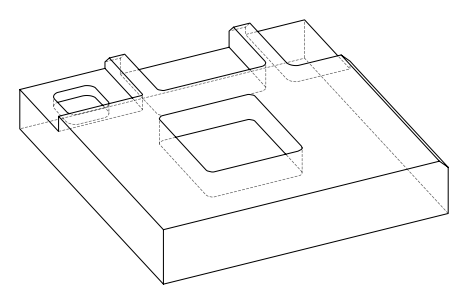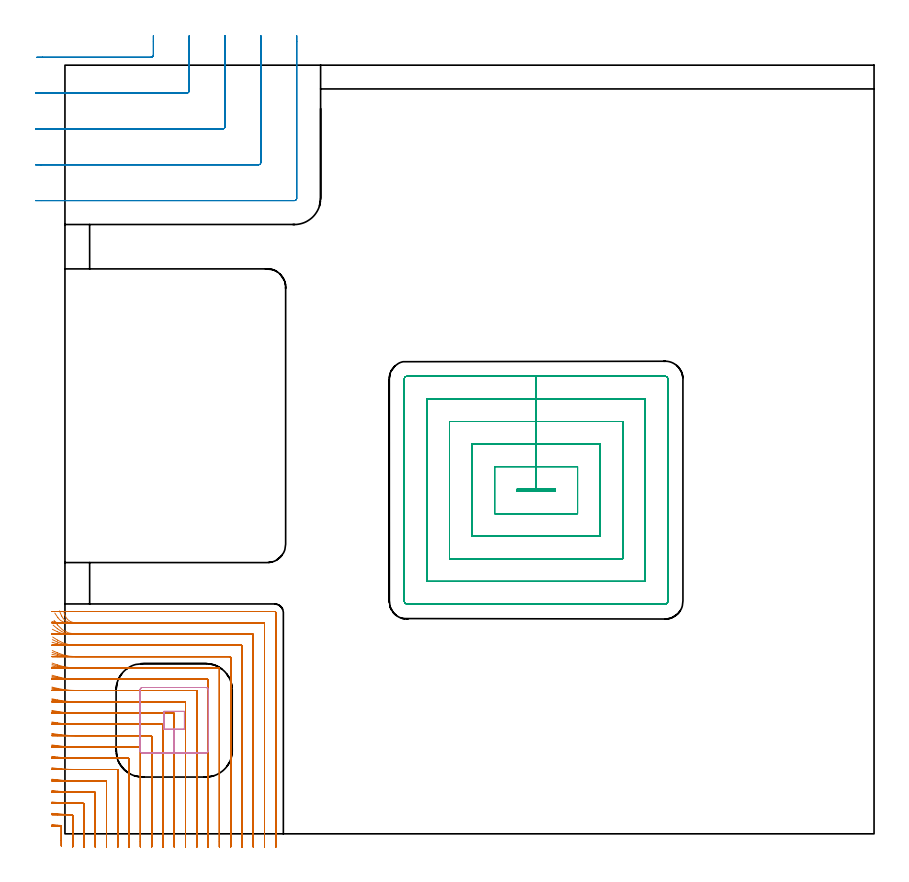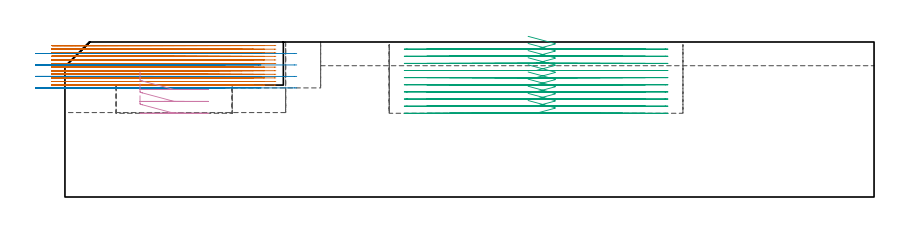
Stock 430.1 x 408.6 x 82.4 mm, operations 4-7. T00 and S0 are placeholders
(PLAN: 8 operations, 5 tool changes, 177.7 min)
(1 AREA_MILL | FG_CHAMFER_SURFACE | UGT0205_001 | 1.14 min | 3059 mm3)
(2 AREA_MILL_1 | FG_CHAMFER_SURFACE_1 | UGT0205_001 | 12 min | 23881 mm3)
(3 AREA_MILL_2 | FG_CHAMFER_SURFACE_2 | UGT0205_001 | 1.2 min | 3199 mm3)
(4 MILL_CORNER_NOTCH_RECTANGULAR | CORNER_NOTCH_RECTANGULAR | NXT0201_009 | Follow Part, ap 2, ae 75% | 68.6 min | 324205 mm3)
(5 MILL_CORNER_NOTCH_RECTANGULAR_1 | CORNER_NOTCH_RECTANGULAR_1 | UGT0201_109 | Follow Part, ap 6.35, ae 75% | 6.55 min | 278738 mm3)
(6 MILL_RECTANGULAR_POCKET | POCKET_RECTANGULAR_STRAIGHT | NXT0201_012 | Follow Part, ap 4, ae 75% | 36.15 min | 807767 mm3)
(7 MILL_RECTANGULAR_POCKET_1 | POCKET_RECTANGULAR_STRAIGHT_1 | UGT0201_109 | Follow Part, ap 6.35, ae 75% | 1.76 min | 53214 mm3)
(8 MILL_SLOT | SLOT_PARTIAL_RECTANGULAR | NXT0201_012 | Follow Part, ap 4, ae 75% | 50.28 min | 684073 mm3)
(TOOL UGT0205_001 | Chamfer Mill 20 x 3 x 45 deg. | D20 FL50 Z2)
(TOOL NXT0201_009 | ENDMILL 8mm [2P460-0800-NA 1630] | D8 FL26 Z6)
(TOOL UGT0201_109 | End Mill 25.4 mm | D25.4 FL25 Z2)
(TOOL NXT0201_012 | ENDMILL 16mm [2P460-1600-NA 1630] | D16 FL38 Z6)
(OP 4 MILL_CORNER_NOTCH_RECTANGULAR)
G17 G21 G94 G90
T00 M6
G54
G17 G0 G90 X-1.9 Y-6.52 S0 M3
G43 Z92.4 H1
Z80.492
G94 G1 Y-3.52 F250.
Y4.084 F500.
G3 X-2.265 Y4.475 R0.4
G2 X-4. Y4.609 R114.
G1 X-6.989 Y4.863 F250.
G0 Z92.4
X4.1 Y-7.
Z80.492
G1 Y-4.
Y9.824 F500.
G3 X3.714 Y10.217 R0.4
G2 X-4. Y10.632 R108.
G1 X-6.988 Y10.9 F250.
G0 Z92.4
X10.1 Y-7.
Z80.492
G1 Y-4.
Y15.807 F500.
G3 X9.707 Y16.2 R0.4
G1 X5.652
G2 X-4. Y16.658 R102.
G1 X-6.987 Y16.942 F250.
G0 Z92.4
X16.1 Y-7.
Z80.492
G1 Y-4.
Y21.806 F500.
G3 X15.706 Y22.2 R0.4
G1 X5.652
G2 X-4. Y22.686 R96.
G1 X-6.985 Y22.988 F250.
G0 Z92.4
X22.1 Y-7.
Z80.492
G1 Y-4.
Y27.806 F500.
G3 X21.706 Y28.2 R0.4
G1 X5.652
G2 X-4. Y28.719 R90.
G1 X-6.983 Y29.041 F250.
G0 Z92.4
X28.1 Y-7.
Z80.492
G1 Y-4.
Y33.806 F500.
G3 X27.706 Y34.2 R0.4
G1 X5.652
G2 X-4. Y34.756 R84.
G1 X-6.98 Y35.101 F250.
G0 Z92.4
X34.1 Y-7.
Z80.492
G1 Y-4.
Y39.806 F500.
G3 X33.706 Y40.2 R0.4
G1 X5.652
G2 X-4. Y40.799 R78.
G1 X-6.977 Y41.171 F250.
G0 Z92.4
X40.1 Y-7.
Z80.492
G1 Y-4.
Y45.805 F500.
G3 X39.705 Y46.2 R0.4
G1 X5.652
G2 X-4. Y46.85 R72.
G1 X-6.973 Y47.252 F250.
G0 Z92.4
X46.1 Y-7.
Z80.492
G1 Y-4.
Y51.805 F500.
G3 X45.705 Y52.2 R0.4
G1 X5.652
G2 X-4. Y52.91 R66.
G1 X-6.968 Y53.348 F250.
G0 Z92.4
X52.1 Y-7.
Z80.492
G1 Y-4.
Y57.805 F500.
G3 X51.705 Y58.2 R0.4
G1 X5.652
G2 X-4. Y58.981 R60.
G1 X-6.961 Y59.464 F250.
G0 Z92.4
X58.1 Y-7.
Z80.492
G1 Y-4.
Y63.805 F500.
G3 X57.705 Y64.2 R0.4
G1 X5.652
G2 X-4. Y65.07 R54.
G1 X-6.952 Y65.606 F250.
G0 Z92.4
X64.1 Y-7.
Z80.492
G1 Y-4.
Y69.804 F500.
G3 X63.704 Y70.2 R0.4
G1 X5.652
G2 X-4. Y71.18 R48.
G1 X-6.939 Y71.784 F250.
G0 Z92.4
X70.1 Y-7.
Z80.492
G1 Y-4.
Y75.804 F500.
G3 X69.704 Y76.2 R0.4
G1 X5.652
G2 X-4. Y77.324 R42.
G1 X-6.92 Y78.013 F250.
G0 Z92.4
X76.1 Y-7.
Z80.492
G1 Y-4.
Y81.804 F500.
G3 X75.704 Y82.2 R0.4
G1 X5.652
G2 X-4. Y83.518 R36.
G1 X-6.89 Y84.322 F250.
G0 Z92.4
X82.1 Y-7.
Z80.492
G1 Y-4.
Y87.804 F500.
G3 X81.704 Y88.2 R0.4
G1 X5.652
G2 X-4. Y89.795 R30.
G1 X-6.841 Y90.76 F250.
G0 Z92.4
X88.1 Y-7.
Z80.492
G1 Y-4.
Y93.804 F500.
G3 X87.704 Y94.2 R0.4
G1 X5.652
G2 X-4. Y96.226 R24.
G1 X-6.747 Y97.433 F250.
G0 Z92.4
X94.1 Y-7.
Z80.492
G1 Y-4.
Y99.803 F500.
G3 X93.703 Y100.2 R0.4
G1 X5.652
G2 X-4. Y103.006 R18.
G1 X-6.532 Y104.615 F250.
G0 Z92.4
X100.1 Y-7.
Z80.492
G1 Y-4.
Y105.803 F500.
G3 X99.703 Y106.2 R0.4
G1 X5.652
G2 X-4. Y111.07 R12.
G1 X-5.783 Y113.482 F250.
G0 Z92.4
X106.1 Y-7.
Z80.492
G1 Y-4.
Y111.803 F500.
G3 X105.703 Y112.2 R0.4
G1 X5.652
G2 X-0.005 Y116.2 R6.
G1 X-0.505 Y117.614 F250.
G0 Z92.4
X112.1 Y-7.
Z80.492
G1 Y-4.
Y117.5 F500.
G3 X111.4 Y118.2 R0.7
G1 X5.652
X2.652 F250.
G0 Z92.4
X-1.9 Y-6.52
Z78.583
G1 Y-3.52
Y3.967 F500.
G3 X-2.272 Y4.359 R0.4
G2 X-4. Y4.463 R114.
G1 X-6.993 Y4.667 F250.
G0 Z92.4
X4.1 Y-7.
Z78.583
G1 Y-4.
Y9.807 F500.
G3 X3.707 Y10.2 R0.4
G2 X-4. Y10.478 R108.
G1 X-6.992 Y10.693 F250.
G0 Z92.4
X10.1 Y-7.
Z78.583
G1 Y-4.
Y15.807 F500.
G3 X9.707 Y16.2 R0.4
G1 X3.743
G2 X-4. Y16.494 R102.
G1 X-6.991 Y16.722 F250.
G0 Z92.4
X16.1 Y-7.
Z78.583
G1 Y-4.
Y21.806 F500.
G3 X15.706 Y22.2 R0.4
G1 X3.743
G2 X-4. Y22.513 R96.
G1 X-6.99 Y22.755 F250.
G0 Z92.4
X22.1 Y-7.
Z78.583
G1 Y-4.
Y27.806 F500.
G3 X21.706 Y28.2 R0.4
G1 X3.743
G2 X-4. Y28.534 R90.
G1 X-6.989 Y28.792 F250.
G0 Z92.4
X28.1 Y-7.
Z78.583
G1 Y-4.
Y33.806 F500.
G3 X27.706 Y34.2 R0.4
G1 X3.743
G2 X-4. Y34.558 R84.
G1 X-6.987 Y34.834 F250.
G0 Z92.4
X34.1 Y-7.
Z78.583
G1 Y-4.
Y39.806 F500.
G3 X33.706 Y40.2 R0.4
G1 X3.743
G2 X-4. Y40.585 R78.
G1 X-6.985 Y40.883 F250.
G0 Z92.4
X40.1 Y-7.
Z78.583
G1 Y-4.
Y45.805 F500.
G3 X39.705 Y46.2 R0.4
G1 X3.743
G2 X-4. Y46.618 R72.
G1 X-6.983 Y46.94 F250.
G0 Z92.4
X46.1 Y-7.
Z78.583
G1 Y-4.
Y51.805 F500.
G3 X45.705 Y52.2 R0.4
G1 X3.743
G2 X-4. Y52.656 R66.
G1 X-6.979 Y53.008 F250.
G0 Z92.4
X52.1 Y-7.
Z78.583
G1 Y-4.
Y57.805 F500.
G3 X51.705 Y58.2 R0.4
G1 X3.743
G2 X-4. Y58.702 R60.
G1 X-6.975 Y59.089 F250.
G0 Z92.4
X58.1 Y-7.
Z78.583
G1 Y-4.
Y63.805 F500.
G3 X57.705 Y64.2 R0.4
G1 X3.743
G2 X-4. Y64.758 R54.
G1 X-6.969 Y65.188 F250.
G0 Z92.4
X64.1 Y-7.
Z78.583
G1 Y-4.
Y69.804 F500.
G3 X63.704 Y70.2 R0.4
G1 X3.743
G2 X-4. Y70.829 R48.
G1 X-6.961 Y71.313 F250.
G0 Z92.4
X70.1 Y-7.
Z78.583
G1 Y-4.
Y75.804 F500.
G3 X69.704 Y76.2 R0.4
G1 X3.743
G2 X-4. Y76.92 R42.
G1 X-6.949 Y77.473 F250.
G0 Z92.4
X76.1 Y-7.
Z78.583
G1 Y-4.
Y81.804 F500.
G3 X75.704 Y82.2 R0.4
G1 X3.743
G2 X-4. Y83.043 R36.
G1 X-6.93 Y83.688 F250.
G0 Z92.4
X82.1 Y-7.
Z78.583
G1 Y-4.
Y87.804 F500.
G3 X81.704 Y88.2 R0.4
G1 X3.743
G2 X-4. Y89.216 R30.
G1 X-6.898 Y89.991 F250.
G0 Z92.4
X88.1 Y-7.
Z78.583
G1 Y-4.
Y93.804 F500.
G3 X87.704 Y94.2 R0.4
G1 X3.743
G2 X-4. Y95.483 R24.
G1 X-6.84 Y96.451 F250.
G0 Z92.4
X94.1 Y-7.
Z78.583
G1 Y-4.
Y99.803 F500.
G3 X93.703 Y100.2 R0.4
G1 X3.743
G2 X-4. Y101.95 R18.
G1 X-6.708 Y103.241 F250.
G0 Z92.4
X100.1 Y-7.
Z78.583
G1 Y-4.
Y105.803 F500.
G3 X99.703 Y106.2 R0.4
G1 X3.743
G2 X-4. Y109.032 R12.
G1 X-6.292 Y110.968 F250.
G0 Z92.4
X106.1 Y-7.
Z78.583
G1 Y-4.
Y111.803 F500.
G3 X105.703 Y112.2 R0.4
G1 X3.743
G2 X-1.756 Y115.8 R6.
G1 X-2.956 Y118.55 F250.
G0 Z92.4
X112.1 Y-7.
Z78.583
G1 Y-4.
Y117.5 F500.
G3 X111.4 Y118.2 R0.7
G1 X3.743
X0.743 F250.
G0 Z92.4
X-1.9 Y-6.52
Z76.675
G1 Y-3.52
Y3.862 F500.
G3 X-2.28 Y4.255 R0.4
G2 X-4. Y4.321 R114.
G1 X-6.997 Y4.46 F250.
G0 Z92.4
X4.1 Y-7.
Z76.675
G1 Y-4.
Y9.807 F500.
G3 X3.707 Y10.2 R0.4
G1 X1.26
G2 X-4. Y10.328 R108.
G1 X-6.996 Y10.474 F250.
G0 Z92.4
X10.1 Y-7.
Z76.675
G1 Y-4.
Y15.807 F500.
G3 X9.707 Y16.2 R0.4
G1 X1.26
G2 X-4. Y16.336 R102.
G1 X-6.996 Y16.49 F250.
G0 Z92.4
X16.1 Y-7.
Z76.675
G1 Y-4.
Y21.806 F500.
G3 X15.706 Y22.2 R0.4
G1 X1.26
G2 X-4. Y22.344 R96.
G1 X-6.995 Y22.509 F250.
G0 Z92.4
X22.1 Y-7.
Z76.675
G1 Y-4.
Y27.806 F500.
G3 X21.706 Y28.2 R0.4
G1 X1.26
G2 X-4. Y28.354 R90.
G1 X-6.995 Y28.529 F250.
G0 Z92.4
X28.1 Y-7.
Z76.675
G1 Y-4.
Y33.806 F500.
G3 X27.706 Y34.2 R0.4
G1 X1.26
G2 X-4. Y34.365 R84.
G1 X-6.994 Y34.553 F250.
G0 Z92.4
X34.1 Y-7.
Z76.675
G1 Y-4.
Y39.806 F500.
G3 X33.706 Y40.2 R0.4
G1 X1.26
G2 X-4. Y40.378 R78.
G1 X-6.993 Y40.58 F250.
G0 Z92.4
X40.1 Y-7.
Z76.675
G1 Y-4.
Y45.805 F500.
G3 X39.705 Y46.2 R0.4
G1 X1.26
G2 X-4. Y46.392 R72.
G1 X-6.992 Y46.612 F250.
G0 Z92.4
X46.1 Y-7.
Z76.675
G1 Y-4.
Y51.805 F500.
G3 X45.705 Y52.2 R0.4
G1 X1.26
G2 X-4. Y52.41 R66.
G1 X-6.99 Y52.649 F250.
G0 Z92.4
X52.1 Y-7.
Z76.675
G1 Y-4.
Y57.805 F500.
G3 X51.705 Y58.2 R0.4
G1 X1.26
G2 X-4. Y58.431 R60.
G1 X-6.988 Y58.694 F250.
G0 Z92.4
X58.1 Y-7.
Z76.675
G1 Y-4.
Y63.805 F500.
G3 X57.705 Y64.2 R0.4
G1 X1.26
G2 X-4. Y64.457 R54.
G1 X-6.986 Y64.749 F250.
G0 Z92.4
X64.1 Y-7.
Z76.675
G1 Y-4.
Y69.804 F500.
G3 X63.704 Y70.2 R0.4
G1 X1.26
G2 X-4. Y70.489 R48.
G1 X-6.982 Y70.818 F250.
G0 Z92.4
X70.1 Y-7.
Z76.675
G1 Y-4.
Y75.804 F500.
G3 X69.704 Y76.2 R0.4
G1 X1.26
G2 X-4. Y76.531 R42.
G1 X-6.976 Y76.906 F250.
G0 Z92.4
X76.1 Y-7.
Z76.675
G1 Y-4.
Y81.804 F500.
G3 X75.704 Y82.2 R0.4
G1 X1.26
G2 X-4. Y82.586 R36.
G1 X-6.968 Y83.025 F250.
G0 Z92.4
X82.1 Y-7.
Z76.675
G1 Y-4.
Y87.804 F500.
G3 X81.704 Y88.2 R0.4
G1 X1.26
G2 X-4. Y88.665 R30.
G1 X-6.954 Y89.191 F250.
G0 Z92.4
X88.1 Y-7.
Z76.675
G1 Y-4.
Y93.804 F500.
G3 X87.704 Y94.2 R0.4
G1 X1.26
G2 X-4. Y94.784 R24.
G1 X-6.927 Y95.441 F250.
G0 Z92.4
X94.1 Y-7.
Z76.675
G1 Y-4.
Y99.803 F500.
G3 X93.703 Y100.2 R0.4
G1 X1.26
G2 X-4. Y100.986 R18.
G1 X-6.869 Y101.863 F250.
G0 Z92.4
X100.1 Y-7.
Z76.675
G1 Y-4.
Y105.803 F500.
G3 X99.703 Y106.2 R0.4
G1 X1.26
G2 X-4. Y107.414 R12.
G1 X-6.696 Y108.73 F250.
G0 Z92.4
X106.1 Y-7.
Z76.675
G1 Y-4.
Y111.803 F500.
G3 X105.703 Y112.2 R0.4
G1 X1.26
G2 X-3.733 Y114.873 R6.
G1 X-5.396 Y117.37 F250.
G0 Z92.4
X112.1 Y-7.
Z76.675
G1 Y-4.
Y117.5 F500.
G3 X111.4 Y118.2 R0.7
G1 X1.26
X-1.74 F250.
G0 Z92.4
X-1.9 Y-6.52
Z74.767
G1 Y-3.52
Y3.807 F500.
G3 X-2.293 Y4.2 R0.4
G2 X-4. Y4.205 R114.
G1 X-7. Y4.236 F250.
G0 Z92.4
X4.1 Y-7.
Z74.767
G1 Y-4.
Y9.807 F500.
G3 X3.707 Y10.2 R0.4
G1 X-2.822
G2 X-4. Y10.206 R108.
G1 X-7. Y10.239 F250.
G0 Z92.4
X10.1 Y-7.
Z74.767
G1 Y-4.
Y15.807 F500.
G3 X9.707 Y16.2 R0.4
G1 X-2.822
G2 X-4. Y16.207 R102.
G1 X-7. Y16.241 F250.
G0 Z92.4
X16.1 Y-7.
Z74.767
G1 Y-4.
Y21.806 F500.
G3 X15.706 Y22.2 R0.4
G1 X-2.822
G2 X-4. Y22.207 R96.
G1 X-7. Y22.244 F250.
G0 Z92.4
X22.1 Y-7.
Z74.767
G1 Y-4.
Y27.806 F500.
G3 X21.706 Y28.2 R0.4
G1 X-2.822
G2 X-4. Y28.208 R90.
G1 X-7. Y28.247 F250.
G0 Z92.4
X28.1 Y-7.
Z74.767
G1 Y-4.
Y33.806 F500.
G3 X27.706 Y34.2 R0.4
G1 X-2.822
G2 X-4. Y34.208 R84.
G1 X-7. Y34.25 F250.
G0 Z92.4
X34.1 Y-7.
Z74.767
G1 Y-4.
Y39.806 F500.
G3 X33.706 Y40.2 R0.4
G1 X-2.822
G2 X-4. Y40.209 R78.
G1 X-7. Y40.254 F250.
G0 Z92.4
X40.1 Y-7.
Z74.767
G1 Y-4.
Y45.805 F500.
G3 X39.705 Y46.2 R0.4
G1 X-2.822
G2 X-4. Y46.21 R72.
G1 X-7. Y46.259 F250.
G0 Z92.4
X46.1 Y-7.
Z74.767
G1 Y-4.
Y51.805 F500.
G3 X45.705 Y52.2 R0.4
G1 X-2.822
G2 X-4. Y52.211 R66.
G1 X-7. Y52.264 F250.
G0 Z92.4
X52.1 Y-7.
Z74.767
G1 Y-4.
Y57.805 F500.
G3 X51.705 Y58.2 R0.4
G1 X-2.822
G2 X-4. Y58.212 R60.
G1 X-6.999 Y58.27 F250.
G0 Z92.4
X58.1 Y-7.
Z74.767
G1 Y-4.
Y63.805 F500.
G3 X57.705 Y64.2 R0.4
G1 X-2.822
G2 X-4. Y64.213 R54.
G1 X-6.999 Y64.278 F250.
G0 Z92.4
X64.1 Y-7.
Z74.767
G1 Y-4.
Y69.804 F500.
G3 X63.704 Y70.2 R0.4
G1 X-2.822
G2 X-4. Y70.214 R48.
G1 X-6.999 Y70.288 F250.
G0 Z92.4
X70.1 Y-7.
Z74.767
G1 Y-4.
Y75.804 F500.
G3 X69.704 Y76.2 R0.4
G1 X-2.822
G2 X-4. Y76.217 R42.
G1 X-6.999 Y76.301 F250.
G0 Z92.4
X76.1 Y-7.
Z74.767
G1 Y-4.
Y81.804 F500.
G3 X75.704 Y82.2 R0.4
G1 X-2.822
G2 X-4. Y82.219 R36.
G1 X-6.998 Y82.317 F250.
G0 Z92.4
X82.1 Y-7.
Z74.767
G1 Y-4.
Y87.804 F500.
G3 X81.704 Y88.2 R0.4
G1 X-2.822
G2 X-4. Y88.223 R30.
G1 X-6.998 Y88.341 F250.
G0 Z92.4
X88.1 Y-7.
Z74.767
G1 Y-4.
Y93.804 F500.
G3 X87.704 Y94.2 R0.4
G1 X-2.822
G2 X-4. Y94.229 R24.
G1 X-6.996 Y94.376 F250.
G0 Z92.4
X94.1 Y-7.
Z74.767
G1 Y-4.
Y99.803 F500.
G3 X93.703 Y100.2 R0.4
G1 X-2.822
G2 X-4. Y100.239 R18.
G1 X-6.994 Y100.435 F250.
G0 Z92.4
X100.1 Y-7.
Z74.767
G1 Y-4.
Y105.803 F500.
G3 X99.703 Y106.2 R0.4
G1 X-2.822
G2 X-4. Y106.258 R12.
G1 X-6.986 Y106.553 F250.
G0 Z92.4
X106.1 Y-7.
Z74.767
G1 Y-4.
Y111.803 F500.
G3 X105.703 Y112.2 R0.4
G1 X-2.822
G2 X-4. Y112.317 R6.
G1 X-6.942 Y112.906 F250.
G0 Z92.4
X112.1 Y-7.
Z74.767
G1 Y-4.
Y117.5 F500.
G3 X111.4 Y118.2 R0.7
G1 X-2.822
X-5.822 F250.
G0 Z92.4
X-1.9 Y-6.52
Z72.858
G1 Y-3.52
Y3.807 F500.
G3 X-2.293 Y4.2 R0.4
G1 X-3.902
X-4.
X-7. Y4.203 F250.
G0 Z92.4
X4.1 Y-7.
Z72.858
G1 Y-4.
Y9.807 F500.
G3 X3.707 Y10.2 R0.4
G1 X-3.902
X-4.
X-7. Y10.203 F250.
G0 Z92.4
X10.1 Y-7.
Z72.858
G1 Y-4.
Y15.807 F500.
G3 X9.707 Y16.2 R0.4
G1 X-3.902
X-4.
X-7. Y16.203 F250.
G0 Z92.4
X16.1 Y-7.
Z72.858
G1 Y-4.
Y21.806 F500.
G3 X15.706 Y22.2 R0.4
G1 X-3.902
X-4.
X-7. Y22.203 F250.
G0 Z92.4
X22.1 Y-7.
Z72.858
G1 Y-4.
Y27.806 F500.
G3 X21.706 Y28.2 R0.4
G1 X-3.902
X-4.
X-7. Y28.203 F250.
G0 Z92.4
X28.1 Y-7.
Z72.858
G1 Y-4.
Y33.806 F500.
G3 X27.706 Y34.2 R0.4
G1 X-3.902
X-4.
X-7. Y34.204 F250.
G0 Z92.4
X34.1 Y-7.
Z72.858
G1 Y-4.
Y39.806 F500.
G3 X33.706 Y40.2 R0.4
G1 X-3.902
X-4.
X-7. Y40.204 F250.
G0 Z92.4
X40.1 Y-7.
Z72.858
G1 Y-4.
Y45.805 F500.
G3 X39.705 Y46.2 R0.4
G1 X-3.902
X-4.
X-7. Y46.204 F250.
G0 Z92.4
X46.1 Y-7.
Z72.858
G1 Y-4.
Y51.805 F500.
G3 X45.705 Y52.2 R0.4
G1 X-3.902
X-4.
X-7. Y52.205 F250.
G0 Z92.4
X52.1 Y-7.
Z72.858
G1 Y-4.
Y57.805 F500.
G3 X51.705 Y58.2 R0.4
G1 X-3.902
X-4.
X-7. Y58.205 F250.
G0 Z92.4
X58.1 Y-7.
Z72.858
G1 Y-4.
Y63.805 F500.
G3 X57.705 Y64.2 R0.4
G1 X-3.902
X-4.
X-7. Y64.206 F250.
G0 Z92.4
X64.1 Y-7.
Z72.858
G1 Y-4.
Y69.804 F500.
G3 X63.704 Y70.2 R0.4
G1 X-3.902
X-4.
X-7. Y70.206 F250.
G0 Z92.4
X70.1 Y-7.
Z72.858
G1 Y-4.
Y75.804 F500.
G3 X69.704 Y76.2 R0.4
G1 X-3.902
X-4.
X-7. Y76.207 F250.
G0 Z92.4
X76.1 Y-7.
Z72.858
G1 Y-4.
Y81.804 F500.
G3 X75.704 Y82.2 R0.4
G1 X-3.902
X-4.
X-7. Y82.208 F250.
G0 Z92.4
X82.1 Y-7.
Z72.858
G1 Y-4.
Y87.804 F500.
G3 X81.704 Y88.2 R0.4
G1 X-3.902
X-4.
X-7. Y88.21 F250.
G0 Z92.4
X88.1 Y-7.
Z72.858
G1 Y-4.
Y93.804 F500.
G3 X87.704 Y94.2 R0.4
G1 X-3.902
X-4.
X-7. Y94.212 F250.
G0 Z92.4
X94.1 Y-7.
Z72.858
G1 Y-4.
Y99.803 F500.
G3 X93.703 Y100.2 R0.4
G1 X-3.902
X-4.
X-7. Y100.217 F250.
G0 Z92.4
X100.1 Y-7.
Z72.858
G1 Y-4.
Y105.803 F500.
G3 X99.703 Y106.2 R0.4
G1 X-3.902
X-4.
X-7. Y106.225 F250.
G0 Z92.4
X106.1 Y-7.
Z72.858
G1 Y-4.
Y111.803 F500.
G3 X105.703 Y112.2 R0.4
G1 X-3.902
X-4. Y112.201
X-7. Y112.25 F250.
G0 Z92.4
X112.1 Y-7.
Z72.858
G1 Y-4.
Y117.5 F500.
G3 X111.4 Y118.2 R0.7
G1 X-3.902
X-6.902 F250.
G0 Z92.4
X-1.9 Y-6.52
Z70.95
G1 Y-3.52
Y3.807 F500.
G3 X-2.293 Y4.2 R0.4
G1 X-4.
X-7. F250.
G0 Z92.4
X4.1 Y-7.
Z70.95
G1 Y-4.
Y9.807 F500.
G3 X3.707 Y10.2 R0.4
G1 X-4.
X-7. F250.
G0 Z92.4
X10.1 Y-7.
Z70.95
G1 Y-4.
Y15.807 F500.
G3 X9.707 Y16.2 R0.4
G1 X-4.
X-7. F250.
G0 Z92.4
X16.1 Y-7.
Z70.95
G1 Y-4.
Y21.806 F500.
G3 X15.706 Y22.2 R0.4
G1 X-4.
X-7. F250.
G0 Z92.4
X22.1 Y-7.
Z70.95
G1 Y-4.
Y27.806 F500.
G3 X21.706 Y28.2 R0.4
G1 X-4.
X-7. F250.
G0 Z92.4
X28.1 Y-7.
Z70.95
G1 Y-4.
Y33.806 F500.
G3 X27.706 Y34.2 R0.4
G1 X-4.
X-7. F250.
G0 Z92.4
X34.1 Y-7.
Z70.95
G1 Y-4.
Y39.806 F500.
G3 X33.706 Y40.2 R0.4
G1 X-4.
X-7. F250.
G0 Z92.4
X40.1 Y-7.
Z70.95
G1 Y-4.
Y45.805 F500.
G3 X39.705 Y46.2 R0.4
G1 X-4.
X-7. F250.
G0 Z92.4
X46.1 Y-7.
Z70.95
G1 Y-4.
Y51.805 F500.
G3 X45.705 Y52.2 R0.4
G1 X-4.
X-7. F250.
G0 Z92.4
X52.1 Y-7.
Z70.95
G1 Y-4.
Y57.805 F500.
G3 X51.705 Y58.2 R0.4
G1 X-4.
X-7. F250.
G0 Z92.4
X58.1 Y-7.
Z70.95
G1 Y-4.
Y63.805 F500.
G3 X57.705 Y64.2 R0.4
G1 X-4.
X-7. F250.
G0 Z92.4
X64.1 Y-7.
Z70.95
G1 Y-4.
Y69.804 F500.
G3 X63.704 Y70.2 R0.4
G1 X-4.
X-7. F250.
G0 Z92.4
X70.1 Y-7.
Z70.95
G1 Y-4.
Y75.804 F500.
G3 X69.704 Y76.2 R0.4
G1 X-4.
X-7. F250.
G0 Z92.4
X76.1 Y-7.
Z70.95
G1 Y-4.
Y81.804 F500.
G3 X75.704 Y82.2 R0.4
G1 X-4.
X-7. F250.
G0 Z92.4
X82.1 Y-7.
Z70.95
G1 Y-4.
Y87.804 F500.
G3 X81.704 Y88.2 R0.4
G1 X-4.
X-7. F250.
G0 Z92.4
X88.1 Y-7.
Z70.95
G1 Y-4.
Y93.804 F500.
G3 X87.704 Y94.2 R0.4
G1 X-4.
X-7. F250.
G0 Z92.4
X94.1 Y-7.
Z70.95
G1 Y-4.
Y99.803 F500.
G3 X93.703 Y100.2 R0.4
G1 X-4.
X-7. F250.
G0 Z92.4
X100.1 Y-7.
Z70.95
G1 Y-4.
Y105.803 F500.
G3 X99.703 Y106.2 R0.4
G1 X-4.
X-7. F250.
G0 Z92.4
X106.1 Y-7.
Z70.95
G1 Y-4.
Y111.803 F500.
G3 X105.703 Y112.2 R0.4
G1 X-4.
X-7. F250.
G0 Z92.4
X112.1 Y-7.
Z70.95
G1 Y-4.
Y117.5 F500.
G3 X111.4 Y118.2 R0.7
G1 X-4.
X-7. F250.
G0 Z92.4
X-1.9 Y-6.52
Z69.042
G1 Y-3.52
Y3.807 F500.
G3 X-2.293 Y4.2 R0.4
G1 X-4.
X-7. F250.
G0 Z92.4
X4.1 Y-7.
Z69.042
G1 Y-4.
Y9.807 F500.
G3 X3.707 Y10.2 R0.4
G1 X-4.
X-7. F250.
G0 Z92.4
X10.1 Y-7.
Z69.042
G1 Y-4.
Y15.807 F500.
G3 X9.707 Y16.2 R0.4
G1 X-4.
X-7. F250.
G0 Z92.4
X16.1 Y-7.
Z69.042
G1 Y-4.
Y21.806 F500.
G3 X15.706 Y22.2 R0.4
G1 X-4.
X-7. F250.
G0 Z92.4
X22.1 Y-7.
Z69.042
G1 Y-4.
Y27.806 F500.
G3 X21.706 Y28.2 R0.4
G1 X-4.
X-7. F250.
G0 Z92.4
X28.1 Y-7.
Z69.042
G1 Y-4.
Y33.806 F500.
G3 X27.706 Y34.2 R0.4
G1 X-4.
X-7. F250.
G0 Z92.4
X34.1 Y-7.
Z69.042
G1 Y-4.
Y39.806 F500.
G3 X33.706 Y40.2 R0.4
G1 X-4.
X-7. F250.
G0 Z92.4
X40.1 Y-7.
Z69.042
G1 Y-4.
Y45.805 F500.
G3 X39.705 Y46.2 R0.4
G1 X-4.
X-7. F250.
G0 Z92.4
X46.1 Y-7.
Z69.042
G1 Y-4.
Y51.805 F500.
G3 X45.705 Y52.2 R0.4
G1 X-4.
X-7. F250.
G0 Z92.4
X52.1 Y-7.
Z69.042
G1 Y-4.
Y57.805 F500.
G3 X51.705 Y58.2 R0.4
G1 X-4.
X-7. F250.
G0 Z92.4
X58.1 Y-7.
Z69.042
G1 Y-4.
Y63.805 F500.
G3 X57.705 Y64.2 R0.4
G1 X-4.
X-7. F250.
G0 Z92.4
X64.1 Y-7.
Z69.042
G1 Y-4.
Y69.804 F500.
G3 X63.704 Y70.2 R0.4
G1 X-4.
X-7. F250.
G0 Z92.4
X70.1 Y-7.
Z69.042
G1 Y-4.
Y75.804 F500.
G3 X69.704 Y76.2 R0.4
G1 X-4.
X-7. F250.
G0 Z92.4
X76.1 Y-7.
Z69.042
G1 Y-4.
Y81.804 F500.
G3 X75.704 Y82.2 R0.4
G1 X-4.
X-7. F250.
G0 Z92.4
X82.1 Y-7.
Z69.042
G1 Y-4.
Y87.804 F500.
G3 X81.704 Y88.2 R0.4
G1 X-4.
X-7. F250.
G0 Z92.4
X88.1 Y-7.
Z69.042
G1 Y-4.
Y93.804 F500.
G3 X87.704 Y94.2 R0.4
G1 X-4.
X-7. F250.
G0 Z92.4
X94.1 Y-7.
Z69.042
G1 Y-4.
Y99.803 F500.
G3 X93.703 Y100.2 R0.4
G1 X-4.
X-7. F250.
G0 Z92.4
X100.1 Y-7.
Z69.042
G1 Y-4.
Y105.803 F500.
G3 X99.703 Y106.2 R0.4
G1 X-4.
X-7. F250.
G0 Z92.4
X106.1 Y-7.
Z69.042
G1 Y-4.
Y111.803 F500.
G3 X105.703 Y112.2 R0.4
G1 X-4.
X-7. F250.
G0 Z92.4
X112.1 Y-7.
Z69.042
G1 Y-4.
Y117.5 F500.
G3 X111.4 Y118.2 R0.7
G1 X-4.
X-7. F250.
G0 Z92.4
X-1.9 Y-6.52
Z67.133
G1 Y-3.52
Y3.807 F500.
G3 X-2.293 Y4.2 R0.4
G1 X-4.
X-7. F250.
G0 Z92.4
X4.1 Y-7.
Z67.133
G1 Y-4.
Y9.807 F500.
G3 X3.707 Y10.2 R0.4
G1 X-4.
X-7. F250.
G0 Z92.4
X10.1 Y-7.
Z67.133
G1 Y-4.
Y15.807 F500.
G3 X9.707 Y16.2 R0.4
G1 X-4.
X-7. F250.
G0 Z92.4
X16.1 Y-7.
Z67.133
G1 Y-4.
Y21.806 F500.
G3 X15.706 Y22.2 R0.4
G1 X-4.
X-7. F250.
G0 Z92.4
X22.1 Y-7.
Z67.133
G1 Y-4.
Y27.806 F500.
G3 X21.706 Y28.2 R0.4
G1 X-4.
X-7. F250.
G0 Z92.4
X28.1 Y-7.
Z67.133
G1 Y-4.
Y33.806 F500.
G3 X27.706 Y34.2 R0.4
G1 X-4.
X-7. F250.
G0 Z92.4
X34.1 Y-7.
Z67.133
G1 Y-4.
Y39.806 F500.
G3 X33.706 Y40.2 R0.4
G1 X-4.
X-7. F250.
G0 Z92.4
X40.1 Y-7.
Z67.133
G1 Y-4.
Y45.805 F500.
G3 X39.705 Y46.2 R0.4
G1 X-4.
X-7. F250.
G0 Z92.4
X46.1 Y-7.
Z67.133
G1 Y-4.
Y51.805 F500.
G3 X45.705 Y52.2 R0.4
G1 X-4.
X-7. F250.
G0 Z92.4
X52.1 Y-7.
Z67.133
G1 Y-4.
Y57.805 F500.
G3 X51.705 Y58.2 R0.4
G1 X-4.
X-7. F250.
G0 Z92.4
X58.1 Y-7.
Z67.133
G1 Y-4.
Y63.805 F500.
G3 X57.705 Y64.2 R0.4
G1 X-4.
X-7. F250.
G0 Z92.4
X64.1 Y-7.
Z67.133
G1 Y-4.
Y69.804 F500.
G3 X63.704 Y70.2 R0.4
G1 X-4.
X-7. F250.
G0 Z92.4
X70.1 Y-7.
Z67.133
G1 Y-4.
Y75.804 F500.
G3 X69.704 Y76.2 R0.4
G1 X-4.
X-7. F250.
G0 Z92.4
X76.1 Y-7.
Z67.133
G1 Y-4.
Y81.804 F500.
G3 X75.704 Y82.2 R0.4
G1 X-4.
X-7. F250.
G0 Z92.4
X82.1 Y-7.
Z67.133
G1 Y-4.
Y87.804 F500.
G3 X81.704 Y88.2 R0.4
G1 X-4.
X-7. F250.
G0 Z92.4
X88.1 Y-7.
Z67.133
G1 Y-4.
Y93.804 F500.
G3 X87.704 Y94.2 R0.4
G1 X-4.
X-7. F250.
G0 Z92.4
X94.1 Y-7.
Z67.133
G1 Y-4.
Y99.803 F500.
G3 X93.703 Y100.2 R0.4
G1 X-4.
X-7. F250.
G0 Z92.4
X100.1 Y-7.
Z67.133
G1 Y-4.
Y105.803 F500.
G3 X99.703 Y106.2 R0.4
G1 X-4.
X-7. F250.
G0 Z92.4
X106.1 Y-7.
Z67.133
G1 Y-4.
Y111.803 F500.
G3 X105.703 Y112.2 R0.4
G1 X-4.
X-7. F250.
G0 Z92.4
X112.1 Y-7.
Z67.133
G1 Y-4.
Y117.5 F500.
G3 X111.4 Y118.2 R0.7
G1 X-4.
X-7. F250.
G0 Z92.4
X-1.9 Y-6.52
Z65.225
G1 Y-3.52
Y3.807 F500.
G3 X-2.293 Y4.2 R0.4
G1 X-4.
X-7. F250.
G0 Z92.4
X4.1 Y-7.
Z65.225
G1 Y-4.
Y9.807 F500.
G3 X3.707 Y10.2 R0.4
G1 X-4.
X-7. F250.
G0 Z92.4
X10.1 Y-7.
Z65.225
G1 Y-4.
Y15.807 F500.
G3 X9.707 Y16.2 R0.4
G1 X-4.
X-7. F250.
G0 Z92.4
X16.1 Y-7.
Z65.225
G1 Y-4.
Y21.806 F500.
G3 X15.706 Y22.2 R0.4
G1 X-4.
X-7. F250.
G0 Z92.4
X22.1 Y-7.
Z65.225
G1 Y-4.
Y27.806 F500.
G3 X21.706 Y28.2 R0.4
G1 X-4.
X-7. F250.
G0 Z92.4
X28.1 Y-7.
Z65.225
G1 Y-4.
Y33.806 F500.
G3 X27.706 Y34.2 R0.4
G1 X-4.
X-7. F250.
G0 Z92.4
X34.1 Y-7.
Z65.225
G1 Y-4.
Y39.806 F500.
G3 X33.706 Y40.2 R0.4
G1 X-4.
X-7. F250.
G0 Z92.4
X40.1 Y-7.
Z65.225
G1 Y-4.
Y45.805 F500.
G3 X39.705 Y46.2 R0.4
G1 X-4.
X-7. F250.
G0 Z92.4
X46.1 Y-7.
Z65.225
G1 Y-4.
Y51.805 F500.
G3 X45.705 Y52.2 R0.4
G1 X-4.
X-7. F250.
G0 Z92.4
X52.1 Y-7.
Z65.225
G1 Y-4.
Y57.805 F500.
G3 X51.705 Y58.2 R0.4
G1 X-4.
X-7. F250.
G0 Z92.4
X58.1 Y-7.
Z65.225
G1 Y-4.
Y63.805 F500.
G3 X57.705 Y64.2 R0.4
G1 X-4.
X-7. F250.
G0 Z92.4
X64.1 Y-7.
Z65.225
G1 Y-4.
Y69.804 F500.
G3 X63.704 Y70.2 R0.4
G1 X-4.
X-7. F250.
G0 Z92.4
X70.1 Y-7.
Z65.225
G1 Y-4.
Y75.804 F500.
G3 X69.704 Y76.2 R0.4
G1 X-4.
X-7. F250.
G0 Z92.4
X76.1 Y-7.
Z65.225
G1 Y-4.
Y81.804 F500.
G3 X75.704 Y82.2 R0.4
G1 X-4.
X-7. F250.
G0 Z92.4
X82.1 Y-7.
Z65.225
G1 Y-4.
Y87.804 F500.
G3 X81.704 Y88.2 R0.4
G1 X-4.
X-7. F250.
G0 Z92.4
X88.1 Y-7.
Z65.225
G1 Y-4.
Y93.804 F500.
G3 X87.704 Y94.2 R0.4
G1 X-4.
X-7. F250.
G0 Z92.4
X94.1 Y-7.
Z65.225
G1 Y-4.
Y99.803 F500.
G3 X93.703 Y100.2 R0.4
G1 X-4.
X-7. F250.
G0 Z92.4
X100.1 Y-7.
Z65.225
G1 Y-4.
Y105.803 F500.
G3 X99.703 Y106.2 R0.4
G1 X-4.
X-7. F250.
G0 Z92.4
X106.1 Y-7.
Z65.225
G1 Y-4.
Y111.803 F500.
G3 X105.703 Y112.2 R0.4
G1 X-4.
X-7. F250.
G0 Z92.4
X112.1 Y-7.
Z65.225
G1 Y-4.
Y117.5 F500.
G3 X111.4 Y118.2 R0.7
G1 X-4.
X-7. F250.
G0 Z92.4
X-1.9 Y-6.52
Z63.317
G1 Y-3.52
Y3.807 F500.
G3 X-2.293 Y4.2 R0.4
G1 X-4.
X-7. F250.
G0 Z92.4
X4.1 Y-7.
Z63.317
G1 Y-4.
Y9.807 F500.
G3 X3.707 Y10.2 R0.4
G1 X-4.
X-7. F250.
G0 Z92.4
X10.1 Y-7.
Z63.317
G1 Y-4.
Y15.807 F500.
G3 X9.707 Y16.2 R0.4
G1 X-4.
X-7. F250.
G0 Z92.4
X16.1 Y-7.
Z63.317
G1 Y-4.
Y21.806 F500.
G3 X15.706 Y22.2 R0.4
G1 X-4.
X-7. F250.
G0 Z92.4
X22.1 Y-7.
Z63.317
G1 Y-4.
Y27.806 F500.
G3 X21.706 Y28.2 R0.4
G1 X-4.
X-7. F250.
G0 Z92.4
X28.1 Y-7.
Z63.317
G1 Y-4.
Y33.806 F500.
G3 X27.706 Y34.2 R0.4
G1 X-4.
X-7. F250.
G0 Z92.4
X34.1 Y-7.
Z63.317
G1 Y-4.
Y39.806 F500.
G3 X33.706 Y40.2 R0.4
G1 X-4.
X-7. F250.
G0 Z92.4
X40.1 Y-7.
Z63.317
G1 Y-4.
Y45.805 F500.
G3 X39.705 Y46.2 R0.4
G1 X-4.
X-7. F250.
G0 Z92.4
X46.1 Y-7.
Z63.317
G1 Y-4.
Y51.805 F500.
G3 X45.705 Y52.2 R0.4
G1 X-4.
X-7. F250.
G0 Z92.4
X52.1 Y-7.
Z63.317
G1 Y-4.
Y57.805 F500.
G3 X51.705 Y58.2 R0.4
G1 X-4.
X-7. F250.
G0 Z92.4
X58.1 Y-7.
Z63.317
G1 Y-4.
Y63.805 F500.
G3 X57.705 Y64.2 R0.4
G1 X-4.
X-7. F250.
G0 Z92.4
X64.1 Y-7.
Z63.317
G1 Y-4.
Y69.804 F500.
G3 X63.704 Y70.2 R0.4
G1 X-4.
X-7. F250.
G0 Z92.4
X70.1 Y-7.
Z63.317
G1 Y-4.
Y75.804 F500.
G3 X69.704 Y76.2 R0.4
G1 X-4.
X-7. F250.
G0 Z92.4
X76.1 Y-7.
Z63.317
G1 Y-4.
Y81.804 F500.
G3 X75.704 Y82.2 R0.4
G1 X-4.
X-7. F250.
G0 Z92.4
X82.1 Y-7.
Z63.317
G1 Y-4.
Y87.804 F500.
G3 X81.704 Y88.2 R0.4
G1 X-4.
X-7. F250.
G0 Z92.4
X88.1 Y-7.
Z63.317
G1 Y-4.
Y93.804 F500.
G3 X87.704 Y94.2 R0.4
G1 X-4.
X-7. F250.
G0 Z92.4
X94.1 Y-7.
Z63.317
G1 Y-4.
Y99.803 F500.
G3 X93.703 Y100.2 R0.4
G1 X-4.
X-7. F250.
G0 Z92.4
X100.1 Y-7.
Z63.317
G1 Y-4.
Y105.803 F500.
G3 X99.703 Y106.2 R0.4
G1 X-4.
X-7. F250.
G0 Z92.4
X106.1 Y-7.
Z63.317
G1 Y-4.
Y111.803 F500.
G3 X105.703 Y112.2 R0.4
G1 X-4.
X-7. F250.
G0 Z92.4
X112.1 Y-7.
Z63.317
G1 Y-4.
Y117.5 F500.
G3 X111.4 Y118.2 R0.7
G1 X-4.
X-7. F250.
G0 Z92.4
X-1.9 Y-6.52
Z61.408
G1 Y-3.52
Y3.807 F500.
G3 X-2.293 Y4.2 R0.4
G1 X-4.
X-7. F250.
G0 Z92.4
X4.1 Y-7.
Z61.408
G1 Y-4.
Y9.807 F500.
G3 X3.707 Y10.2 R0.4
G1 X-4.
X-7. F250.
G0 Z92.4
X10.1 Y-7.
Z61.408
G1 Y-4.
Y15.807 F500.
G3 X9.707 Y16.2 R0.4
G1 X-4.
X-7. F250.
G0 Z92.4
X16.1 Y-7.
Z61.408
G1 Y-4.
Y21.806 F500.
G3 X15.706 Y22.2 R0.4
G1 X-4.
X-7. F250.
G0 Z92.4
X22.1 Y-7.
Z61.408
G1 Y-4.
Y27.806 F500.
G3 X21.706 Y28.2 R0.4
G1 X-4.
X-7. F250.
G0 Z92.4
X28.1 Y-7.
Z61.408
G1 Y-4.
Y33.806 F500.
G3 X27.706 Y34.2 R0.4
G1 X-4.
X-7. F250.
G0 Z92.4
X34.1 Y-7.
Z61.408
G1 Y-4.
Y39.806 F500.
G3 X33.706 Y40.2 R0.4
G1 X-4.
X-7. F250.
G0 Z92.4
X40.1 Y-7.
Z61.408
G1 Y-4.
Y45.805 F500.
G3 X39.705 Y46.2 R0.4
G1 X-4.
X-7. F250.
G0 Z92.4
X46.1 Y-7.
Z61.408
G1 Y-4.
Y51.805 F500.
G3 X45.705 Y52.2 R0.4
G1 X-4.
X-7. F250.
G0 Z92.4
X52.1 Y-7.
Z61.408
G1 Y-4.
Y57.805 F500.
G3 X51.705 Y58.2 R0.4
G1 X-4.
X-7. F250.
G0 Z92.4
X58.1 Y-7.
Z61.408
G1 Y-4.
Y63.805 F500.
G3 X57.705 Y64.2 R0.4
G1 X-4.
X-7. F250.
G0 Z92.4
X64.1 Y-7.
Z61.408
G1 Y-4.
Y69.804 F500.
G3 X63.704 Y70.2 R0.4
G1 X-4.
X-7. F250.
G0 Z92.4
X70.1 Y-7.
Z61.408
G1 Y-4.
Y75.804 F500.
G3 X69.704 Y76.2 R0.4
G1 X-4.
X-7. F250.
G0 Z92.4
X76.1 Y-7.
Z61.408
G1 Y-4.
Y81.804 F500.
G3 X75.704 Y82.2 R0.4
G1 X-4.
X-7. F250.
G0 Z92.4
X82.1 Y-7.
Z61.408
G1 Y-4.
Y87.804 F500.
G3 X81.704 Y88.2 R0.4
G1 X-4.
X-7. F250.
G0 Z92.4
X88.1 Y-7.
Z61.408
G1 Y-4.
Y93.804 F500.
G3 X87.704 Y94.2 R0.4
G1 X-4.
X-7. F250.
G0 Z92.4
X94.1 Y-7.
Z61.408
G1 Y-4.
Y99.803 F500.
G3 X93.703 Y100.2 R0.4
G1 X-4.
X-7. F250.
G0 Z92.4
X100.1 Y-7.
Z61.408
G1 Y-4.
Y105.803 F500.
G3 X99.703 Y106.2 R0.4
G1 X-4.
X-7. F250.
G0 Z92.4
X106.1 Y-7.
Z61.408
G1 Y-4.
Y111.803 F500.
G3 X105.703 Y112.2 R0.4
G1 X-4.
X-7. F250.
G0 Z92.4
X112.1 Y-7.
Z61.408
G1 Y-4.
Y117.5 F500.
G3 X111.4 Y118.2 R0.7
G1 X-4.
X-7. F250.
G0 Z92.4
X-1.9 Y-6.52
Z59.5
G1 Y-3.52
Y3.807 F500.
G3 X-2.293 Y4.2 R0.4
G1 X-4.
X-7. F250.
G0 Z92.4
X4.1 Y-7.
Z59.5
G1 Y-4.
Y9.807 F500.
G3 X3.707 Y10.2 R0.4
G1 X-4.
X-7. F250.
G0 Z92.4
X10.1 Y-7.
Z59.5
G1 Y-4.
Y15.807 F500.
G3 X9.707 Y16.2 R0.4
G1 X-4.
X-7. F250.
G0 Z92.4
X16.1 Y-7.
Z59.5
G1 Y-4.
Y21.806 F500.
G3 X15.706 Y22.2 R0.4
G1 X-4.
X-7. F250.
G0 Z92.4
X22.1 Y-7.
Z59.5
G1 Y-4.
Y27.806 F500.
G3 X21.706 Y28.2 R0.4
G1 X-4.
X-7. F250.
G0 Z92.4
X28.1 Y-7.
Z59.5
G1 Y-4.
Y33.806 F500.
G3 X27.706 Y34.2 R0.4
G1 X-4.
X-7. F250.
G0 Z92.4
X34.1 Y-7.
Z59.5
G1 Y-4.
Y39.806 F500.
G3 X33.706 Y40.2 R0.4
G1 X-4.
X-7. F250.
G0 Z92.4
X40.1 Y-7.
Z59.5
G1 Y-4.
Y45.805 F500.
G3 X39.705 Y46.2 R0.4
G1 X-4.
X-7. F250.
G0 Z92.4
X46.1 Y-7.
Z59.5
G1 Y-4.
Y51.805 F500.
G3 X45.705 Y52.2 R0.4
G1 X-4.
X-7. F250.
G0 Z92.4
X52.1 Y-7.
Z59.5
G1 Y-4.
Y57.805 F500.
G3 X51.705 Y58.2 R0.4
G1 X-4.
X-7. F250.
G0 Z92.4
X58.1 Y-7.
Z59.5
G1 Y-4.
Y63.805 F500.
G3 X57.705 Y64.2 R0.4
G1 X-4.
X-7. F250.
G0 Z92.4
X64.1 Y-7.
Z59.5
G1 Y-4.
Y69.804 F500.
G3 X63.704 Y70.2 R0.4
G1 X-4.
X-7. F250.
G0 Z92.4
X70.1 Y-7.
Z59.5
G1 Y-4.
Y75.804 F500.
G3 X69.704 Y76.2 R0.4
G1 X-4.
X-7. F250.
G0 Z92.4
X76.1 Y-7.
Z59.5
G1 Y-4.
Y81.804 F500.
G3 X75.704 Y82.2 R0.4
G1 X-4.
X-7. F250.
G0 Z92.4
X82.1 Y-7.
Z59.5
G1 Y-4.
Y87.804 F500.
G3 X81.704 Y88.2 R0.4
G1 X-4.
X-7. F250.
G0 Z92.4
X88.1 Y-7.
Z59.5
G1 Y-4.
Y93.804 F500.
G3 X87.704 Y94.2 R0.4
G1 X-4.
X-7. F250.
G0 Z92.4
X94.1 Y-7.
Z59.5
G1 Y-4.
Y99.803 F500.
G3 X93.703 Y100.2 R0.4
G1 X-4.
X-7. F250.
G0 Z92.4
X100.1 Y-7.
Z59.5
G1 Y-4.
Y105.803 F500.
G3 X99.703 Y106.2 R0.4
G1 X-4.
X-7. F250.
G0 Z92.4
X106.1 Y-7.
Z59.5
G1 Y-4.
Y111.803 F500.
G3 X105.703 Y112.2 R0.4
G1 X-4.
X-7. F250.
G0 Z92.4
X112.1 Y-7.
Z59.5
G1 Y-4.
Y117.5 F500.
G3 X111.4 Y118.2 R0.7
G1 X-4.
X-7. F250.
G0 Z92.4
M5
M2
(OP 5 MILL_CORNER_NOTCH_RECTANGULAR_1)
G17 G21 G94 G90
T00 M6
G54
G17 G0 G90 X-14.985 Y412.8 S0 M3
G43 Z92.4 H0
Z76.3
G94 G1 X-11.985 F250.
X45.737 F500.
G3 X47. Y414.063 R1.27
G1 Y421.3
Y424.3 F250.
G0 Z92.4
X-15.7 Y393.75
Z76.3
G1 X-12.7
X64.787 F500.
G3 X66.05 Y395.013 R1.27
G1 Y421.3
Y424.3 F250.
G0 Z92.4
X-15.7 Y374.7
Z76.3
G1 X-12.7
X83.836 F500.
G3 X85.1 Y375.964 R1.27
G1 Y421.3
Y424.3 F250.
G0 Z92.4
X-15.7 Y355.65
Z76.3
G1 X-12.7
X102.886 F500.
G3 X104.15 Y356.914 R1.27
G1 Y421.3
Y424.3 F250.
G0 Z92.4
X-15.7 Y336.6
Z76.3
G1 X-12.7
X121.936 F500.
G3 X123.2 Y337.864 R1.27
G1 Y421.3
Y424.3 F250.
G0 Z92.4
X-14.985 Y412.8
Z70.2
G1 X-11.985
X45.737 F500.
G3 X47. Y414.063 R1.27
G1 Y421.3
Y424.3 F250.
G0 Z92.4
X-15.7 Y393.75
Z70.2
G1 X-12.7
X64.787 F500.
G3 X66.05 Y395.013 R1.27
G1 Y421.3
Y424.3 F250.
G0 Z92.4
X-15.7 Y374.7
Z70.2
G1 X-12.7
X83.836 F500.
G3 X85.1 Y375.964 R1.27
G1 Y421.3
Y424.3 F250.
G0 Z92.4
X-15.7 Y355.65
Z70.2
G1 X-12.7
X102.886 F500.
G3 X104.15 Y356.914 R1.27
G1 Y421.3
Y424.3 F250.
G0 Z92.4
X-15.7 Y336.6
Z70.2
G1 X-12.7
X121.936 F500.
G3 X123.2 Y337.864 R1.27
G1 Y421.3
Y424.3 F250.
G0 Z92.4
X-14.985 Y412.8
Z64.1
G1 X-11.985
X45.737 F500.
G3 X47. Y414.063 R1.27
G1 Y421.3
Y424.3 F250.
G0 Z92.4
X-15.7 Y393.75
Z64.1
G1 X-12.7
X64.787 F500.
G3 X66.05 Y395.013 R1.27
G1 Y421.3
Y424.3 F250.
G0 Z92.4
X-15.7 Y374.7
Z64.1
G1 X-12.7
X83.836 F500.
G3 X85.1 Y375.964 R1.27
G1 Y421.3
Y424.3 F250.
G0 Z92.4
X-15.7 Y355.65
Z64.1
G1 X-12.7
X102.886 F500.
G3 X104.15 Y356.914 R1.27
G1 Y421.3
Y424.3 F250.
G0 Z92.4
X-15.7 Y336.6
Z64.1
G1 X-12.7
X121.936 F500.
G3 X123.2 Y337.864 R1.27
G1 Y421.3
Y424.3 F250.
G0 Z92.4
X-14.985 Y412.8
Z58.
G1 X-11.985
X45.737 F500.
G3 X47. Y414.063 R1.27
G1 Y421.3
Y424.3 F250.
G0 Z92.4
X-15.7 Y393.75
Z58.
G1 X-12.7
X64.787 F500.
G3 X66.05 Y395.013 R1.27
G1 Y421.3
Y424.3 F250.
G0 Z92.4
X-15.7 Y374.7
Z58.
G1 X-12.7
X83.836 F500.
G3 X85.1 Y375.964 R1.27
G1 Y421.3
Y424.3 F250.
G0 Z92.4
X-15.7 Y355.65
Z58.
G1 X-12.7
X102.886 F500.
G3 X104.15 Y356.914 R1.27
G1 Y421.3
Y424.3 F250.
G0 Z92.4
X-15.7 Y336.6
Z58.
G1 X-12.7
X121.936 F500.
G3 X123.2 Y337.864 R1.27
G1 Y421.3
Y424.3 F250.
G0 Z92.4
M5
M2
(OP 6 MILL_RECTANGULAR_POCKET)
G17 G21 G94 G90
T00 M6
G54
G17 G0 G90 X246.209 Y182.2 S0 M3
G43 Z92.4 H1
Z85.4
G94 G1 X260.5 Z81.571 F250.
Y183.2 Z81.303
X250.45 Z78.61
X240.4 F500.
Y182.2
X260.5
Y183.2
X250.45
Y195.2
X228.4
Y170.2
X272.5
Y195.2
X250.45
Y207.2
X216.4
Y158.2
X284.5
Y207.2
X250.45
Y219.2
X204.4
Y146.2
X296.5
Y219.2
X250.45
Y231.2
X192.4
Y134.2
X308.5
Y231.2
X250.45
Y243.2
X181.8
G3 X180.4 Y241.8 R1.4
G1 Y123.6
G3 X181.8 Y122.2 R1.4
G1 X319.1
G3 X320.5 Y123.6 R1.4
G1 Y241.8
G3 X319.1 Y243.2 R1.4
G1 X250.45
X249.45
G0 X246.209 Y182.2 Z81.61
G1 X260.5 Z77.781 F250.
Y183.2 Z77.513
X250.45 Z74.82
X240.4 F500.
Y182.2
X260.5
Y183.2
X250.45
Y195.2
X228.4
Y170.2
X272.5
Y195.2
X250.45
Y207.2
X216.4
Y158.2
X284.5
Y207.2
X250.45
Y219.2
X204.4
Y146.2
X296.5
Y219.2
X250.45
Y231.2
X192.4
Y134.2
X308.5
Y231.2
X250.45
Y243.2
X181.8
G3 X180.4 Y241.8 R1.4
G1 Y123.6
G3 X181.8 Y122.2 R1.4
G1 X319.1
G3 X320.5 Y123.6 R1.4
G1 Y241.8
G3 X319.1 Y243.2 R1.4
G1 X250.45
X249.45
G0 X246.209 Y182.2 Z77.82
G1 X260.5 Z73.991 F250.
Y183.2 Z73.723
X250.45 Z71.03
X240.4 F500.
Y182.2
X260.5
Y183.2
X250.45
Y195.2
X228.4
Y170.2
X272.5
Y195.2
X250.45
Y207.2
X216.4
Y158.2
X284.5
Y207.2
X250.45
Y219.2
X204.4
Y146.2
X296.5
Y219.2
X250.45
Y231.2
X192.4
Y134.2
X308.5
Y231.2
X250.45
Y243.2
X181.8
G3 X180.4 Y241.8 R1.4
G1 Y123.6
G3 X181.8 Y122.2 R1.4
G1 X319.1
G3 X320.5 Y123.6 R1.4
G1 Y241.8
G3 X319.1 Y243.2 R1.4
G1 X250.45
X249.45
G0 X246.209 Y182.2 Z74.03
G1 X260.5 Z70.201 F250.
Y183.2 Z69.933
X250.45 Z67.24
X240.4 F500.
Y182.2
X260.5
Y183.2
X250.45
Y195.2
X228.4
Y170.2
X272.5
Y195.2
X250.45
Y207.2
X216.4
Y158.2
X284.5
Y207.2
X250.45
Y219.2
X204.4
Y146.2
X296.5
Y219.2
X250.45
Y231.2
X192.4
Y134.2
X308.5
Y231.2
X250.45
Y243.2
X181.8
G3 X180.4 Y241.8 R1.4
G1 Y123.6
G3 X181.8 Y122.2 R1.4
G1 X319.1
G3 X320.5 Y123.6 R1.4
G1 Y241.8
G3 X319.1 Y243.2 R1.4
G1 X250.45
X249.45
G0 X246.209 Y182.2 Z70.24
G1 X260.5 Z66.411 F250.
Y183.2 Z66.143
X250.45 Z63.45
X240.4 F500.
Y182.2
X260.5
Y183.2
X250.45
Y195.2
X228.4
Y170.2
X272.5
Y195.2
X250.45
Y207.2
X216.4
Y158.2
X284.5
Y207.2
X250.45
Y219.2
X204.4
Y146.2
X296.5
Y219.2
X250.45
Y231.2
X192.4
Y134.2
X308.5
Y231.2
X250.45
Y243.2
X181.8
G3 X180.4 Y241.8 R1.4
G1 Y123.6
G3 X181.8 Y122.2 R1.4
G1 X319.1
G3 X320.5 Y123.6 R1.4
G1 Y241.8
G3 X319.1 Y243.2 R1.4
G1 X250.45
X249.45
G0 X246.209 Y182.2 Z66.45
G1 X260.5 Z62.621 F250.
Y183.2 Z62.353
X250.45 Z59.66
X240.4 F500.
Y182.2
X260.5
Y183.2
X250.45
Y195.2
X228.4
Y170.2
X272.5
Y195.2
X250.45
Y207.2
X216.4
Y158.2
X284.5
Y207.2
X250.45
Y219.2
X204.4
Y146.2
X296.5
Y219.2
X250.45
Y231.2
X192.4
Y134.2
X308.5
Y231.2
X250.45
Y243.2
X181.8
G3 X180.4 Y241.8 R1.4
G1 Y123.6
G3 X181.8 Y122.2 R1.4
G1 X319.1
G3 X320.5 Y123.6 R1.4
G1 Y241.8
G3 X319.1 Y243.2 R1.4
G1 X250.45
X249.45
G0 X246.209 Y182.2 Z62.66
G1 X260.5 Z58.831 F250.
Y183.2 Z58.563
X250.45 Z55.87
X240.4 F500.
Y182.2
X260.5
Y183.2
X250.45
Y195.2
X228.4
Y170.2
X272.5
Y195.2
X250.45
Y207.2
X216.4
Y158.2
X284.5
Y207.2
X250.45
Y219.2
X204.4
Y146.2
X296.5
Y219.2
X250.45
Y231.2
X192.4
Y134.2
X308.5
Y231.2
X250.45
Y243.2
X181.8
G3 X180.4 Y241.8 R1.4
G1 Y123.6
G3 X181.8 Y122.2 R1.4
G1 X319.1
G3 X320.5 Y123.6 R1.4
G1 Y241.8
G3 X319.1 Y243.2 R1.4
G1 X250.45
X249.45
G0 X246.209 Y182.2 Z58.87
G1 X260.5 Z55.041 F250.
Y183.2 Z54.773
X250.45 Z52.08
X240.4 F500.
Y182.2
X260.5
Y183.2
X250.45
Y195.2
X228.4
Y170.2
X272.5
Y195.2
X250.45
Y207.2
X216.4
Y158.2
X284.5
Y207.2
X250.45
Y219.2
X204.4
Y146.2
X296.5
Y219.2
X250.45
Y231.2
X192.4
Y134.2
X308.5
Y231.2
X250.45
Y243.2
X181.8
G3 X180.4 Y241.8 R1.4
G1 Y123.6
G3 X181.8 Y122.2 R1.4
G1 X319.1
G3 X320.5 Y123.6 R1.4
G1 Y241.8
G3 X319.1 Y243.2 R1.4
G1 X250.45
X249.45
G0 X246.209 Y182.2 Z55.08
G1 X260.5 Z51.251 F250.
Y183.2 Z50.983
X250.45 Z48.29
X240.4 F500.
Y182.2
X260.5
Y183.2
X250.45
Y195.2
X228.4
Y170.2
X272.5
Y195.2
X250.45
Y207.2
X216.4
Y158.2
X284.5
Y207.2
X250.45
Y219.2
X204.4
Y146.2
X296.5
Y219.2
X250.45
Y231.2
X192.4
Y134.2
X308.5
Y231.2
X250.45
Y243.2
X181.8
G3 X180.4 Y241.8 R1.4
G1 Y123.6
G3 X181.8 Y122.2 R1.4
G1 X319.1
G3 X320.5 Y123.6 R1.4
G1 Y241.8
G3 X319.1 Y243.2 R1.4
G1 X250.45
X249.45
G0 X246.209 Y182.2 Z51.29
G1 X260.5 Z47.461 F250.
Y183.2 Z47.193
X250.45 Z44.5
X240.4 F500.
Y182.2
X260.5
Y183.2
X250.45
Y195.2
X228.4
Y170.2
X272.5
Y195.2
X250.45
Y207.2
X216.4
Y158.2
X284.5
Y207.2
X250.45
Y219.2
X204.4
Y146.2
X296.5
Y219.2
X250.45
Y231.2
X192.4
Y134.2
X308.5
Y231.2
X250.45
Y243.2
X181.8
G3 X180.4 Y241.8 R1.4
G1 Y123.6
G3 X181.8 Y122.2 R1.4
G1 X319.1
G3 X320.5 Y123.6 R1.4
G1 Y241.8
G3 X319.1 Y243.2 R1.4
G1 X250.45
X249.45
G0 Z92.4
M5
M2
(OP 7 MILL_RECTANGULAR_POCKET_1)
G17 G21 G94 G90
T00 M6
G54
G17 G0 G90 X39.9 Y60.118 S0 M3
G43 Z92.4 H0
Z66.45
G94 G1 Y44.182 Z62.18 F250.
X39.965 Y43.861 Z62.092
X40.103 Y43.564 Z62.004
X40.307 Y43.307 Z61.916
X40.564 Y43.103 Z61.829
X40.861 Y42.965 Z61.741
X41.182 Y42.9 Z61.653
X58.05 Z57.133
Y55.6
X63.5 F500.
Y65.1
X52.6
Y55.6
X58.05
Y42.9
X74.8
G3 X76.2 Y44.3 R1.4
G1 Y76.4
G3 X74.8 Y77.8 R1.4
G1 X41.3
G3 X39.9 Y76.4 R1.4
G1 Y44.3
G3 X41.3 Y42.9 R1.4
G1 X58.05
X59.05
G0 X39.9 Y60.118 Z60.133
G1 Y44.182 Z55.863 F250.
X39.965 Y43.861 Z55.775
X40.103 Y43.564 Z55.688
X40.307 Y43.307 Z55.6
X40.564 Y43.103 Z55.512
X40.861 Y42.965 Z55.424
X41.182 Y42.9 Z55.337
X58.05 Z50.817
Y55.6
X63.5 F500.
Y65.1
X52.6
Y55.6
X58.05
Y42.9
X74.8
G3 X76.2 Y44.3 R1.4
G1 Y76.4
G3 X74.8 Y77.8 R1.4
G1 X41.3
G3 X39.9 Y76.4 R1.4
G1 Y44.3
G3 X41.3 Y42.9 R1.4
G1 X58.05
X59.05
G0 X39.9 Y60.118 Z53.817
G1 Y44.182 Z49.546 F250.
X39.965 Y43.861 Z49.459
X40.103 Y43.564 Z49.371
X40.307 Y43.307 Z49.283
X40.564 Y43.103 Z49.195
X40.861 Y42.965 Z49.108
X41.182 Y42.9 Z49.02
X58.05 Z44.5
Y55.6
X63.5 F500.
Y65.1
X52.6
Y55.6
X58.05
Y42.9
X74.8
G3 X76.2 Y44.3 R1.4
G1 Y76.4
G3 X74.8 Y77.8 R1.4
G1 X41.3
G3 X39.9 Y76.4 R1.4
G1 Y44.3
G3 X41.3 Y42.9 R1.4
G1 X58.05
X59.05
G0 Z92.4
M5
M2
